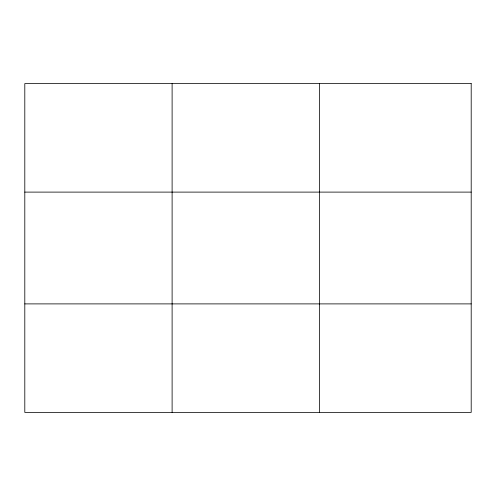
<?xml version="1.0" encoding="UTF-8"?>
<svg xmlns="http://www.w3.org/2000/svg" width="496" height="496" viewBox="0 0 496 496"><rect width="100%" height="100%" fill="white"/><g stroke="black" fill="none" stroke-linecap="round" stroke-linejoin="round"><path stroke-width="0.74" d="M172.112 412.393L172.112 83.607M319.424 412.393L319.424 83.607M24.8 192.107L471.2 192.107M24.8 303.893L471.2 303.893M471.2 83.607L471.2 412.393L24.8 412.393L24.8 83.607L471.2 83.607"/></g></svg>
